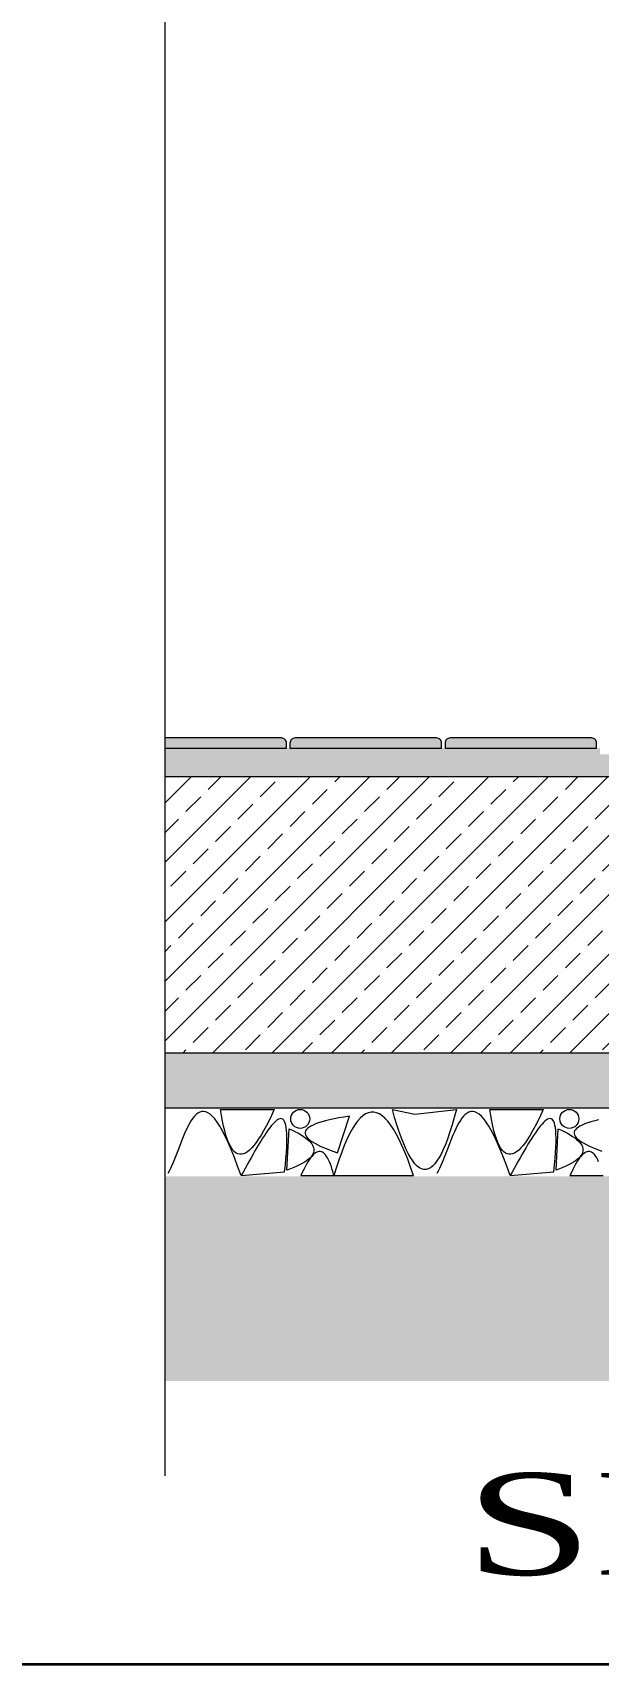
# Model space of a CAD drawing. Header units: millimetres. Extents: x 708 to 46452, y -4963 to 3960.
# Drawn here: x 39520 to 39748, y -4934 to -4279 of the extents above; entities that cross this region are included whole.
import ezdxf
from ezdxf.enums import TextEntityAlignment as Align

# ---------------------------------------------------------------- set-up
doc = ezdxf.new("R2010")
doc.units = ezdxf.units.MM
for name, color, linetype, lineweight in [('101', 252, 'Continuous', 0), ('103', 31, 'Continuous', 0), ('155', 254, 'Continuous', 0), ('156', 254, 'Continuous', 0), ('20', 1, 'Continuous', 0), ('61', 251, 'Continuous', 0), ('80', 3, 'Continuous', 0), ('BOYUT-pafta', 46, 'Continuous', 15), ('görünüş1', 251, 'Continuous', 35)]:
    doc.layers.add(name, color=color, linetype=linetype, lineweight=lineweight)
doc.styles.add('STYLE1', font='times.ttf', dxfattribs={"width": 0.8, "height": 12.5})

msp = doc.modelspace()

# ---------------------------------------------------------------- hatches: boundary and pattern name
at = {"layer": '101', "linetype": 'Continuous'}
h = msp.add_hatch(dxfattribs=at)
h.set_pattern_fill('ANSI33', color=256, scale=0.106417, style=0, pattern_type=2)
h.set_pattern_definition([(45, (-325258.213, -3584691.536), (-11.95481533, 11.95481533), []), (45, (-325246.258, -3584691.536), (-11.95481533, 11.95481533), [8.45333099, -4.226665494])])
h.paths.add_polyline_path([(40335.966, -4577.792), (39573.358, -4577.792), (39573.358, -4688.728), (40335.966, -4688.728)])
h = msp.add_hatch(dxfattribs=at)
h.set_pattern_fill('AR_CONC', color=256, scale=0.106417, style=0, pattern_type=2)
h.set_pattern_definition([(50, (39573.3576, -4738.4276), (-5.81624, 0.508855), [0.60817, -6.68988]), (355, (39573.3576, -4738.4276), (-1.125145, 6.099485), [0.486537, -5.35192]), (100.45144, (39573.8423, -4738.47), (4.691096, 5.59063), [0.516866, -5.685527]), (46.1842, (39573.3576, -4736.806), (-8.65419, 1.3422), [0.91226, -10.03482]), (96.6356, (39574.079, -4736.918), (7.57912, 7.89907), [0.7753, -8.5283]), (351.1842, (39573.358, -4736.806), (7.57912, 7.89907), [0.7298, -8.02785]), (21, (39574.1685, -4737.2113), (-4.840286, 3.264814), [0.60817, -6.68988]), (326, (39574.1685, -4737.211), (1.97303, 5.880197), [0.486537, -5.351903]), (71.45144, (39574.572, -4737.4833), (6.813314, 2.615383), [0.516866, -5.685517]), (37.5, (39573.3576, -4738.4276), (0.0986036, 2.6994177), [0, -5.287032, 0, -5.432993, 0, -5.372175]), (7.5, (39573.3576, -4738.4276), (2.133216, 3.198263), [0, -3.097617, 0, -5.165397, 0, -2.047508]), (327.5, (39571.5493, -4738.4276), (-4.3287266, 0.18289), [0, -2.027236, 0, -6.324976, 0, -8.392757]), (317.5, (39570.7385, -4738.4276), (4.72902, 0.81174), [0, -2.635407, 0, -4.200433, 0, -5.960074])])
h.paths.add_polyline_path([(40335.966, -4688.728), (39573.358, -4688.728), (39573.358, -4710.915), (40335.966, -4710.915)])
h = msp.add_hatch(dxfattribs=at)
h.set_pattern_fill('EARTH', color=256, scale=0.106417, style=0, pattern_type=2)
h.set_pattern_definition([(45, (-325252.928, -3584691.3588), (-1.2951049466, 1.2951049465), []), (45, (-325253.3597, -3584690.927), (-2.590209893, 2.590209893), []), (45, (-325253.7914, -3584690.4954), (-2.590209893, 2.590209893), []), (135.000000001, (-325254.2231, -3584690.0637), (0.43170164885, 0.43170164884), [1.8315549801, -1.8315549801])])
h.paths.add_polyline_path([(40469.533, -4738.428), (39573.358, -4738.428), (39573.358, -4820.52), (40469.533, -4820.52)])
at = {"layer": '103', "linetype": 'Continuous'}
h = msp.add_hatch(dxfattribs=at)
h.set_pattern_fill('TRIANG', color=256, scale=0.106417, style=0, pattern_type=2)
h.set_pattern_definition([(60, (-901313.0044, -8965630.9146), (-1.5754895597, 2.7288279678), [1.5754895628, -1.5754895628]), (120, (-901313.0044, -8965630.9146), (-3.1509791225, 1.8e-09), [1.5754895628, -1.5754895628]), (1e-14, (-901313.7921, -8965629.5502), (1.5754895628, 2.728827966), [1.5754895628, -1.5754895628])])
h.paths.add_polyline_path([(40180.656, -4568.971), (39573.358, -4568.971), (39573.358, -4577.792), (40180.656, -4577.792)])
at = {"layer": '156', "linetype": 'Continuous'}
h = msp.add_hatch(dxfattribs=at)
h.set_pattern_fill('AR_SAND', color=256, scale=0.106417, style=0, pattern_type=2)
h.set_pattern_definition([(37.5, (-105708.62345, -910547.3292), (-0.0282297965, 0.8634853653), [0, -0.6811716652, 0, -0.7618367308, 0, -0.7282262868]), (7.5, (-105708.6235, -910547.3292), (0.7931064114, 1.2647144307), [0, -0.3674741878, 0, -0.6139507772, 0, -0.23527310804]), (327.5, (-105709.1747, -910547.3292), (1.39556980415, 0.00253566484), [0, -0.2240696267, 0, -0.80665065614, 0, -1.0531272455]), (317.5, (-105709.1747, -910547.3292), (1.3471638526, 0.3933203956), [0, -0.11203481335, 0, -0.52880431903, 0, -0.6049879921])])
h.paths.add_polyline_path([(39620.2, -4562.354), (39573.358, -4562.354), (39573.358, -4566.412), (39622.229, -4566.412), (39622.229, -4564.383, 0.414216)])
h = msp.add_hatch(dxfattribs=at)
h.set_pattern_fill('AR_SAND', color=256, scale=0.106417, style=0, pattern_type=2)
h.set_pattern_definition([(37.5, (-105646.33386, -910547.3292), (-0.0282297965, 0.8634853653), [0, -0.6811716652, 0, -0.7618367308, 0, -0.7282262868]), (7.5, (-105646.3339, -910547.3292), (0.7931064114, 1.2647144307), [0, -0.3674741878, 0, -0.6139507772, 0, -0.23527310804]), (327.5, (-105646.8851, -910547.3292), (1.39556980415, 0.00253566484), [0, -0.2240696267, 0, -0.80665065614, 0, -1.0531272455]), (317.5, (-105646.8851, -910547.3292), (1.3471638526, 0.3933203956), [0, -0.11203481335, 0, -0.52880431903, 0, -0.6049879921])])
h.paths.add_polyline_path([(39625.679, -4562.354, 0.4142136), (39623.65, -4564.383), (39623.65, -4566.412), (39684.519, -4566.412), (39684.519, -4564.383, 0.414216), (39682.49, -4562.354)])
h = msp.add_hatch(dxfattribs=at)
h.set_pattern_fill('AR_SAND', color=256, scale=0.106417, style=0, pattern_type=2)
h.set_pattern_definition([(37.5, (-105584.0443, -910547.3292), (-0.0282297965, 0.8634853653), [0, -0.6811716652, 0, -0.7618367308, 0, -0.7282262868]), (7.5, (-105584.0443, -910547.3292), (0.7931064114, 1.2647144307), [0, -0.3674741878, 0, -0.6139507772, 0, -0.23527310804]), (327.5, (-105584.5955, -910547.3292), (1.39556980415, 0.00253566484), [0, -0.2240696267, 0, -0.80665065614, 0, -1.0531272455]), (317.5, (-105584.5955, -910547.3292), (1.3471638526, 0.3933203956), [0, -0.11203481335, 0, -0.52880431903, 0, -0.6049879921])])
h.paths.add_polyline_path([(39687.968, -4562.354, 0.4142136), (39685.939, -4564.383), (39685.939, -4566.412), (39746.808, -4566.412), (39746.808, -4564.383, 0.414216), (39744.779, -4562.354)])
at = {"layer": '61', "linetype": 'Continuous'}
h = msp.add_hatch(dxfattribs=at)
h.set_pattern_fill('AR_CONC', color=256, scale=0.106417, style=0, pattern_type=2)
h.set_pattern_definition([(50, (-100490.31095, -911142.84932), (-0.39159093277, 0.03425975088), [0.04094640515, -0.45041045667]), (355, (-100490.31095, -911142.84932), (-0.07575283006, 0.41066094447), [0.03275712412, -0.36032962096]), (100.4514447, (-100490.2783, -911142.85218), (0.31583810168, 0.37640117686), [0.03479908975, -0.38279030494]), (46.1842, (-100490.31095, -911142.74013), (-0.58266205966, 0.09036651932), [0.06141960773, -0.675615685]), (96.63555761, (-100490.2624, -911142.74766), (0.51028062245, 0.53182206525), [0.052198656, -0.57418597597]), (351.18415117, (-100490.31095, -911142.74013), (0.51028062248, 0.53182206522), [0.0491356154, -0.5404919718]), (21, (-100490.25635, -911142.76743), (-0.32588263999, 0.21981061616), [0.04094640515, -0.45041045667]), (326, (-100490.25635, -911142.76743), (0.13283836703, 0.39589685485), [0.03275712412, -0.36032836534]), (71.451445, (-100490.2292, -911142.78575), (0.4587210063, 0.17608624073), [0.03479908975, -0.38278964506]), (37.5, (-100490.31095, -911142.84932), (0.006638698165, 0.181744088155), [0, -0.35596074879, 0, -0.365787886025, 0, -0.36169324551]), (7.5, (-100490.31095, -911142.84932), (0.143623358177, 0.21532989002), [0, -0.20855369024, 0, -0.34777146776, 0, -0.137852897345]), (327.5, (-100490.43269, -911142.84932), (-0.291440810735, 0.012313463125), [0, -0.136488017174, 0, -0.42584261358, 0, -0.5650603911]), (317.5, (-100490.4873, -911142.84932), (0.31839146855, 0.05465214716), [0, -0.177434422326, 0, -0.28280317158, 0, -0.40127477049])])
h.paths.add_polyline_path([(39623.65, -4566.412), (39573.358, -4566.412), (39573.358, -4568.971), (39623.65, -4568.971)])
h = msp.add_hatch(dxfattribs=at)
h.set_pattern_fill('AR_CONC', color=256, scale=0.106417, style=0, pattern_type=2)
h.set_pattern_definition([(50, (-100428.02135, -911142.84932), (-0.39159093277, 0.03425975088), [0.04094640515, -0.45041045667]), (355, (-100428.02135, -911142.84932), (-0.07575283006, 0.41066094447), [0.03275712412, -0.36032962096]), (100.4514447, (-100427.98872, -911142.85218), (0.31583810168, 0.37640117686), [0.03479908975, -0.38279030494]), (46.1842, (-100428.02135, -911142.74013), (-0.58266205966, 0.09036651932), [0.06141960773, -0.675615685]), (96.63555761, (-100427.9728, -911142.74766), (0.51028062245, 0.53182206525), [0.052198656, -0.57418597597]), (351.18415117, (-100428.02135, -911142.74013), (0.51028062248, 0.53182206522), [0.0491356154, -0.5404919718]), (21, (-100427.96676, -911142.76743), (-0.32588263999, 0.21981061616), [0.04094640515, -0.45041045667]), (326, (-100427.96676, -911142.76743), (0.13283836703, 0.39589685485), [0.03275712412, -0.36032836534]), (71.451445, (-100427.9396, -911142.78575), (0.4587210063, 0.17608624073), [0.03479908975, -0.38278964506]), (37.5, (-100428.02135, -911142.84932), (0.006638698165, 0.181744088155), [0, -0.35596074879, 0, -0.365787886025, 0, -0.36169324551]), (7.5, (-100428.02135, -911142.84932), (0.143623358177, 0.21532989002), [0, -0.20855369024, 0, -0.34777146776, 0, -0.137852897345]), (327.5, (-100428.1431, -911142.84932), (-0.291440810735, 0.012313463125), [0, -0.136488017174, 0, -0.42584261358, 0, -0.5650603911]), (317.5, (-100428.1977, -911142.84932), (0.31839146855, 0.05465214716), [0, -0.177434422326, 0, -0.28280317158, 0, -0.40127477049])])
h.paths.add_polyline_path([(39623.65, -4566.412), (39623.65, -4568.971), (39685.939, -4568.971), (39685.939, -4566.412)])
h = msp.add_hatch(dxfattribs=at)
h.set_pattern_fill('AR_CONC', color=256, scale=0.106417, style=0, pattern_type=2)
h.set_pattern_definition([(50, (-100365.73176, -911142.84932), (-0.39159093277, 0.03425975088), [0.04094640515, -0.45041045667]), (355, (-100365.73176, -911142.84932), (-0.07575283006, 0.41066094447), [0.03275712412, -0.36032962096]), (100.4514447, (-100365.69913, -911142.85218), (0.31583810168, 0.37640117686), [0.03479908975, -0.38279030494]), (46.1842, (-100365.73176, -911142.74013), (-0.58266205966, 0.09036651932), [0.06141960773, -0.675615685]), (96.63555761, (-100365.6832, -911142.74766), (0.51028062245, 0.53182206525), [0.052198656, -0.57418597597]), (351.18415117, (-100365.73176, -911142.74013), (0.51028062248, 0.53182206522), [0.0491356154, -0.5404919718]), (21, (-100365.67717, -911142.76743), (-0.32588263999, 0.21981061616), [0.04094640515, -0.45041045667]), (326, (-100365.67717, -911142.76743), (0.13283836703, 0.39589685485), [0.03275712412, -0.36032836534]), (71.451445, (-100365.65, -911142.78575), (0.4587210063, 0.17608624073), [0.03479908975, -0.38278964506]), (37.5, (-100365.73176, -911142.84932), (0.006638698165, 0.181744088155), [0, -0.35596074879, 0, -0.365787886025, 0, -0.36169324551]), (7.5, (-100365.73176, -911142.84932), (0.143623358177, 0.21532989002), [0, -0.20855369024, 0, -0.34777146776, 0, -0.137852897345]), (327.5, (-100365.85351, -911142.84932), (-0.291440810735, 0.012313463125), [0, -0.136488017174, 0, -0.42584261358, 0, -0.5650603911]), (317.5, (-100365.9081, -911142.84932), (0.31839146855, 0.05465214716), [0, -0.177434422326, 0, -0.28280317158, 0, -0.40127477049])])
h.paths.add_polyline_path([(39685.939, -4566.412), (39685.939, -4568.971), (39748.229, -4568.971), (39748.229, -4566.412)])

# ---------------------------------------------------------------- linework, layer by layer
at = {"layer": '155', "linetype": 'Continuous', "flags": 128}
for points in [[(39603.984, -4738.099), (39621.513, -4736.541), (39621.809, -4733.72), (39622.045, -4731.127), (39622.223, -4728.754), (39622.345, -4726.595), (39622.412, -4724.645), (39622.426, -4722.897), (39622.389, -4721.345), (39622.302, -4719.983), (39622.166, -4718.805), (39621.985, -4717.803), (39621.758, -4716.973), (39621.489, -4716.308), (39621.178, -4715.802), (39620.827, -4715.448), (39620.439, -4715.241), (39620.013, -4715.174), (39619.553, -4715.241), (39619.06, -4715.436), (39618.535, -4715.753), (39617.981, -4716.185), (39617.398, -4716.726), (39616.789, -4717.371), (39616.155, -4718.112), (39615.498, -4718.944), (39614.819, -4719.86), (39614.12, -4720.855), (39613.403, -4721.922), (39612.67, -4723.055), (39611.922, -4724.248), (39611.16, -4725.494), (39610.387, -4726.788), (39609.604, -4728.123), (39608.813, -4729.492), (39608.015, -4730.891), (39607.212, -4732.312), (39606.406, -4733.75), (39605.598, -4735.198), (39604.79, -4736.649), (39603.984, -4738.099), (39602.618, -4734.249), (39601.305, -4730.759), (39600.042, -4727.617), (39598.827, -4724.809), (39597.659, -4722.323), (39596.536, -4720.147), (39595.457, -4718.267), (39594.42, -4716.67), (39593.423, -4715.344), (39592.465, -4714.277), (39591.544, -4713.454), (39590.658, -4712.864), (39589.805, -4712.494), (39588.985, -4712.331), (39588.195, -4712.361), (39587.433, -4712.573), (39586.699, -4712.954), (39585.99, -4713.49), (39585.304, -4714.17), (39584.641, -4714.979), (39583.998, -4715.906), (39583.374, -4716.938), (39582.766, -4718.062), (39582.174, -4719.264), (39581.596, -4720.533), (39581.03, -4721.856), (39580.474, -4723.219), (39579.927, -4724.61), (39579.388, -4726.016), (39578.853, -4727.424), (39578.323, -4728.823), (39577.794, -4730.198), (39577.266, -4731.537), (39576.737, -4732.827), (39576.205, -4734.055), (39575.668, -4735.21), (39575.125, -4736.277), (39574.574, -4737.244)], [(39712.076, -4738.099), (39729.605, -4736.541), (39729.901, -4733.72), (39730.137, -4731.127), (39730.315, -4728.754), (39730.437, -4726.595), (39730.504, -4724.645), (39730.518, -4722.897), (39730.481, -4721.345), (39730.394, -4719.983), (39730.258, -4718.805), (39730.077, -4717.803), (39729.85, -4716.973), (39729.581, -4716.308), (39729.27, -4715.802), (39728.919, -4715.448), (39728.531, -4715.241), (39728.105, -4715.174), (39727.645, -4715.241), (39727.152, -4715.436), (39726.627, -4715.753), (39726.073, -4716.185), (39725.49, -4716.726), (39724.881, -4717.371), (39724.247, -4718.112), (39723.59, -4718.944), (39722.911, -4719.86), (39722.212, -4720.855), (39721.495, -4721.922), (39720.762, -4723.055), (39720.014, -4724.248), (39719.252, -4725.494), (39718.479, -4726.788), (39717.696, -4728.123), (39716.904, -4729.492), (39716.107, -4730.891), (39715.304, -4732.312), (39714.497, -4733.75), (39713.69, -4735.198), (39712.882, -4736.649), (39712.076, -4738.099), (39710.71, -4734.249), (39709.397, -4730.759), (39708.133, -4727.617), (39706.919, -4724.809), (39705.751, -4722.323), (39704.628, -4720.147), (39703.549, -4718.267), (39702.512, -4716.67), (39701.515, -4715.344), (39700.557, -4714.277), (39699.636, -4713.454), (39698.75, -4712.864), (39697.897, -4712.494), (39697.077, -4712.331), (39696.287, -4712.361), (39695.525, -4712.573), (39694.791, -4712.954), (39694.082, -4713.49), (39693.396, -4714.17), (39692.733, -4714.979), (39692.09, -4715.906), (39691.466, -4716.938), (39690.858, -4718.062), (39690.266, -4719.264), (39689.688, -4720.533), (39689.122, -4721.856), (39688.566, -4723.219), (39688.019, -4724.61), (39687.48, -4726.016), (39686.945, -4727.424), (39686.415, -4728.823), (39685.886, -4730.198), (39685.358, -4731.537), (39684.829, -4732.827), (39684.296, -4734.055), (39683.76, -4735.21), (39683.217, -4736.277), (39682.666, -4737.244)], [(39747.658, -4715.695), (39746.034, -4716.094), (39744.555, -4716.504), (39743.222, -4716.925), (39742.035, -4717.357), (39740.993, -4717.799), (39740.098, -4718.253), (39739.349, -4718.717), (39738.745, -4719.191), (39738.288, -4719.677), (39737.976, -4720.173), (39737.81, -4720.68), (39737.791, -4721.198), (39737.917, -4721.726), (39738.189, -4722.265), (39738.607, -4722.815), (39739.17, -4723.376), (39739.88, -4723.948), (39740.736, -4724.53), (39741.737, -4725.123), (39742.885, -4725.727), (39744.178, -4726.341), (39745.617, -4726.967), (39747.202, -4727.603), (39748.933, -4728.249)], [(39747.63, -4732.571), (39747.25, -4731.742), (39746.862, -4731.005), (39746.465, -4730.36), (39746.059, -4729.807), (39745.645, -4729.347), (39745.221, -4728.978), (39744.789, -4728.702), (39744.349, -4728.518), (39743.899, -4728.425), (39743.441, -4728.425), (39742.974, -4728.518), (39742.498, -4728.702), (39742.014, -4728.978), (39741.521, -4729.347), (39741.019, -4729.807), (39740.508, -4730.36), (39739.989, -4731.005), (39739.46, -4731.742), (39738.924, -4732.571), (39738.378, -4733.493), (39737.824, -4734.506), (39737.26, -4735.612), (39736.689, -4736.809), (39736.108, -4738.099), (39749.396, -4738.099)]]:
    msp.add_lwpolyline(points, dxfattribs=at)
for points in [[(39617.272, -4711.546), (39616.174, -4713.945), (39615.1, -4716.172), (39614.053, -4718.228), (39613.031, -4720.112), (39612.034, -4721.826), (39611.064, -4723.367), (39610.118, -4724.738), (39609.198, -4725.937), (39608.304, -4726.965), (39607.435, -4727.822), (39606.592, -4728.507), (39605.775, -4729.021), (39604.983, -4729.364), (39604.216, -4729.535), (39603.475, -4729.535), (39602.76, -4729.364), (39602.07, -4729.021), (39601.406, -4728.507), (39600.767, -4727.822), (39600.154, -4726.965), (39599.566, -4725.937), (39599.004, -4724.738), (39598.467, -4723.367), (39597.956, -4721.826), (39597.471, -4720.112), (39597.011, -4718.228), (39596.577, -4716.172), (39596.168, -4713.945), (39595.785, -4711.546)], [(39641.304, -4738.099), (39673.253, -4738.099), (39672.086, -4734.701), (39670.923, -4731.545), (39669.765, -4728.632), (39668.611, -4725.962), (39667.462, -4723.535), (39666.318, -4721.35), (39665.179, -4719.408), (39664.044, -4717.709), (39662.915, -4716.252), (39661.789, -4715.039), (39660.669, -4714.068), (39659.553, -4713.339), (39658.442, -4712.854), (39657.336, -4712.611), (39656.234, -4712.611), (39655.137, -4712.854), (39654.045, -4713.339), (39652.957, -4714.068), (39651.874, -4715.039), (39650.796, -4716.252), (39649.723, -4717.709), (39648.654, -4719.408), (39647.59, -4721.35), (39646.531, -4723.535), (39645.476, -4725.962), (39644.426, -4728.632), (39643.381, -4731.545), (39642.34, -4734.701), (39641.304, -4738.099), (39640.969, -4736.809), (39640.624, -4735.612), (39640.271, -4734.506), (39639.909, -4733.493), (39639.538, -4732.571), (39639.158, -4731.742), (39638.77, -4731.005), (39638.373, -4730.36), (39637.967, -4729.807), (39637.553, -4729.347), (39637.129, -4728.978), (39636.697, -4728.702), (39636.257, -4728.518), (39635.807, -4728.425), (39635.349, -4728.425), (39634.882, -4728.518), (39634.406, -4728.702), (39633.922, -4728.978), (39633.429, -4729.347), (39632.927, -4729.807), (39632.416, -4730.36), (39631.897, -4731.005), (39631.369, -4731.742), (39630.832, -4732.571), (39630.286, -4733.493), (39629.732, -4734.506), (39629.169, -4735.612), (39628.597, -4736.809), (39628.016, -4738.099)], [(39647.525, -4714.205), (39645.316, -4714.561), (39643.254, -4714.928), (39641.337, -4715.306), (39639.566, -4715.695), (39637.942, -4716.094), (39636.463, -4716.504), (39635.13, -4716.925), (39633.943, -4717.357), (39632.902, -4717.799), (39632.006, -4718.253), (39631.257, -4718.717), (39630.653, -4719.191), (39630.196, -4719.677), (39629.884, -4720.173), (39629.719, -4720.68), (39629.699, -4721.198), (39629.825, -4721.726), (39630.097, -4722.265), (39630.515, -4722.815), (39631.078, -4723.376), (39631.788, -4723.948), (39632.644, -4724.53), (39633.645, -4725.123), (39634.793, -4725.727), (39636.086, -4726.341), (39637.525, -4726.967), (39639.11, -4727.603), (39640.841, -4728.249), (39642.718, -4728.907)], [(39673.819, -4713.357), (39690.5, -4711.546), (39689.641, -4714.754), (39688.78, -4717.733), (39687.917, -4720.483), (39687.052, -4723.003), (39686.185, -4725.295), (39685.316, -4727.357), (39684.445, -4729.191), (39683.572, -4730.795), (39682.697, -4732.17), (39681.82, -4733.315), (39680.94, -4734.232), (39680.059, -4734.919), (39679.176, -4735.378), (39678.291, -4735.607), (39677.404, -4735.607), (39676.515, -4735.378), (39675.623, -4734.919), (39674.73, -4734.232), (39673.835, -4733.315), (39672.938, -4732.17), (39672.038, -4730.795), (39671.137, -4729.191), (39670.234, -4727.357), (39669.328, -4725.295), (39668.421, -4723.003), (39667.512, -4720.483), (39666.6, -4717.733), (39665.687, -4714.754), (39664.771, -4711.546)], [(39725.364, -4711.546), (39724.266, -4713.945), (39723.192, -4716.172), (39722.145, -4718.228), (39721.123, -4720.112), (39720.126, -4721.826), (39719.156, -4723.367), (39718.21, -4724.738), (39717.29, -4725.937), (39716.396, -4726.965), (39715.527, -4727.822), (39714.684, -4728.507), (39713.867, -4729.021), (39713.075, -4729.364), (39712.308, -4729.535), (39711.567, -4729.535), (39710.852, -4729.364), (39710.162, -4729.021), (39709.498, -4728.507), (39708.859, -4727.822), (39708.246, -4726.965), (39707.658, -4725.937), (39707.096, -4724.738), (39706.559, -4723.367), (39706.048, -4721.826), (39705.563, -4720.112), (39705.103, -4718.228), (39704.669, -4716.172), (39704.26, -4713.945), (39703.877, -4711.546)], [(39623.28, -4719.247), (39624.634, -4719.87), (39625.89, -4720.489), (39627.047, -4721.104), (39628.105, -4721.716), (39629.064, -4722.325), (39629.924, -4722.931), (39630.686, -4723.533), (39631.348, -4724.131), (39631.912, -4724.727), (39632.377, -4725.319), (39632.743, -4725.907), (39633.01, -4726.493), (39633.179, -4727.075), (39633.248, -4727.653), (39633.219, -4728.229), (39633.091, -4728.8), (39632.864, -4729.369), (39632.538, -4729.934), (39632.114, -4730.496), (39631.59, -4731.054), (39630.968, -4731.609), (39630.247, -4732.161), (39629.427, -4732.709), (39628.508, -4733.254), (39627.491, -4733.796), (39626.374, -4734.334), (39625.159, -4734.869), (39623.845, -4735.4), (39622.432, -4735.929)], [(39731.372, -4719.247), (39732.726, -4719.87), (39733.982, -4720.489), (39735.139, -4721.104), (39736.197, -4721.716), (39737.156, -4722.325), (39738.016, -4722.931), (39738.778, -4723.533), (39739.44, -4724.131), (39740.004, -4724.727), (39740.469, -4725.319), (39740.835, -4725.907), (39741.102, -4726.493), (39741.271, -4727.075), (39741.34, -4727.653), (39741.311, -4728.229), (39741.183, -4728.8), (39740.956, -4729.369), (39740.63, -4729.934), (39740.206, -4730.496), (39739.682, -4731.054), (39739.06, -4731.609), (39738.339, -4732.161), (39737.519, -4732.709), (39736.6, -4733.254), (39735.583, -4733.796), (39734.466, -4734.334), (39733.251, -4734.869), (39731.937, -4735.4), (39730.524, -4735.929)]]:
    msp.add_lwpolyline(points, close=True, dxfattribs=at)
at = {"layer": '155', "linetype": 'Continuous'}
for centre in [(39627.777, -4715.318), (39735.869, -4715.318)]:
    msp.add_circle(centre, 3.807, dxfattribs=at)
at = {"layer": '20', "linetype": 'Continuous'}
msp.add_line((39573.358, -2539.177), (39573.358, -4858.627), dxfattribs=at)
at = {"layer": '80', "linetype": 'Continuous'}
for p, q in [((39573.358, -4577.792), (40335.966, -4577.792)), ((39573.358, -4688.728), (40335.966, -4688.728)), ((39573.358, -4710.915), (40335.966, -4710.915))]:
    msp.add_line(p, q, dxfattribs=at)
at = {"layer": '80', "linetype": 'Continuous', "flags": 128}
msp.add_lwpolyline([(39573.358, -4566.412), (39622.229, -4566.412), (39622.229, -4564.383, -0.0006094), (39622.229, -4564.388, 0.4149277), (39620.2, -4562.354), (39573.358, -4562.354)], format="xyb", dxfattribs=at)
for points in [[(39684.519, -4564.383, -0.0006094), (39684.519, -4564.388, 0.4149277), (39682.49, -4562.354), (39625.679, -4562.354, -0.0006094), (39625.683, -4562.354, 0.4149277), (39623.65, -4564.383), (39623.65, -4566.412), (39684.519, -4566.412)], [(39746.808, -4564.383, -0.0006094), (39746.808, -4564.388, 0.4149277), (39744.779, -4562.354), (39687.968, -4562.354, -0.0006094), (39687.973, -4562.354, 0.4149277), (39685.939, -4564.383), (39685.939, -4566.412), (39746.808, -4566.412)]]:
    msp.add_lwpolyline(points, format="xyb", close=True, dxfattribs=at)
at = {"layer": 'görünüş1'}
msp.add_lwpolyline([(46452.231, -4934.354), (37756.546, -4934.354), (37756.487, -2331.683), (46452.171, -2347.088)], close=True, dxfattribs=at)

# ---------------------------------------------------------------- texts
at = {"layer": 'BOYUT-pafta', "style": 'STYLE1', "width": 1.5}
msp.add_text('SİSTEM DETAYI ', height=40.83768, dxfattribs=at).set_placement((39693.943, -4857.535), align=Align.TOP_LEFT)

doc.saveas('drawing.dxf')
